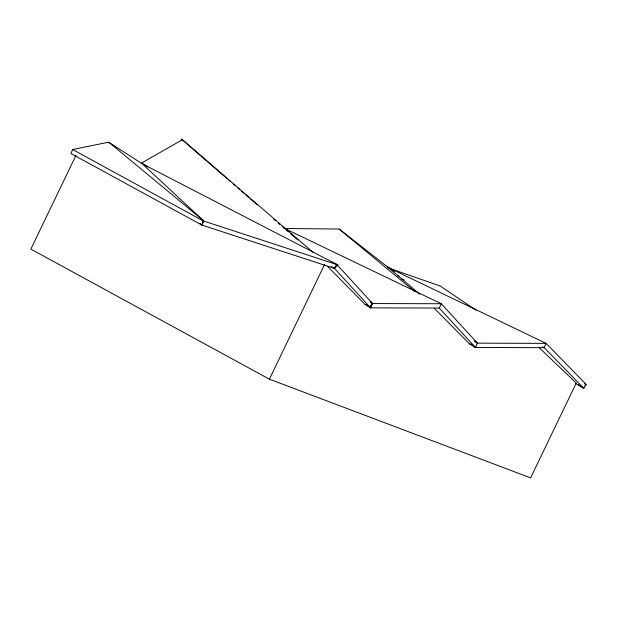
<?xml version="1.0" encoding="UTF-8"?>
<svg xmlns="http://www.w3.org/2000/svg" width="617" height="617" viewBox="0 0 617 617"><rect width="100%" height="100%" fill="white"/><g stroke="black" fill="none" stroke-linecap="round" stroke-linejoin="round"><path stroke-width="0.93" d="M181.336 140.838L181.629 139.118L313.22 252.476M200.386 223.855L201.844 225.066L203.548 220.739L142.118 163.675L337.831 264.886L334.483 268.395L201.844 225.066L70.947 153.533L72.613 149.515L108.723 142.188L203.548 220.739M575.646 383.481L583.852 388.324L586.15 384.414L546.091 343.376L477.427 343.16L441.248 303.734L372.583 303.549L370.624 307.86L365.171 304.543L327.473 266.282M367.979 305.6L370.624 307.86L439.289 308.045L441.248 303.734L285.787 229.03M75.953 155.407L30.85 249.114L269.398 379.177L530.612 477.882L576.247 383.049L539.351 347.857M269.398 379.177L324.542 264.593M367.331 305.014L370.624 307.86L334.483 268.395L336.627 264.261L372.629 303.572L369.861 307.019L372.629 303.572M584.661 385.594L586.15 384.414L584.584 383.489M182.354 139.735L141.432 163.104L142.041 163.613L109.078 142.481M365.171 304.543L366.39 304.466M284.545 228.521L339.111 229.03L388.988 267.986M434.283 308.315L469.699 344.039L471.149 344.147M337.831 264.886L203.147 220.886L202.175 225.174L203.194 220.871L72.613 149.515M389.566 268.387L440.229 286.026L476.062 310.22M397.587 275.861L399.4 276.493M401.49 278.977L404.189 279.995M542.497 346.877L544.179 347.68L583.852 388.324L578.453 384.676M474.751 341.101L477.427 343.16L475.468 347.471L469.699 344.039M331.098 266.637L334.483 268.395M394.541 271.326L387.507 267.169L546.091 343.376L544.179 347.68L475.468 347.471L472.144 344.726M286.195 229.501L287.846 230.488M142.99 163.898L147.926 166.899M339.111 229.03L414.747 291.525M388.71 267.747L419.784 294.216M474.774 341.07L476.972 342.936M473.486 345.782L475.468 347.471L439.289 308.045M286.242 230.064L288.432 231.93M290.615 233.797L297.918 240.013M370.185 301.574L372.375 303.441M370.771 302.052L372.228 303.309M181.629 139.118L227.411 178.938M228.861 180.195L230.311 181.46M233.218 183.989L235.401 185.887M237.584 187.784L239.758 189.681M241.216 190.946L244.116 193.468M245.574 194.733L248.481 197.263M249.931 198.527L257.196 204.844M273.909 219.382L275.367 220.647M278.267 223.177L279.725 224.441M282.632 226.971L284.082 228.236M200.124 223.462L201.844 225.066"/></g></svg>
